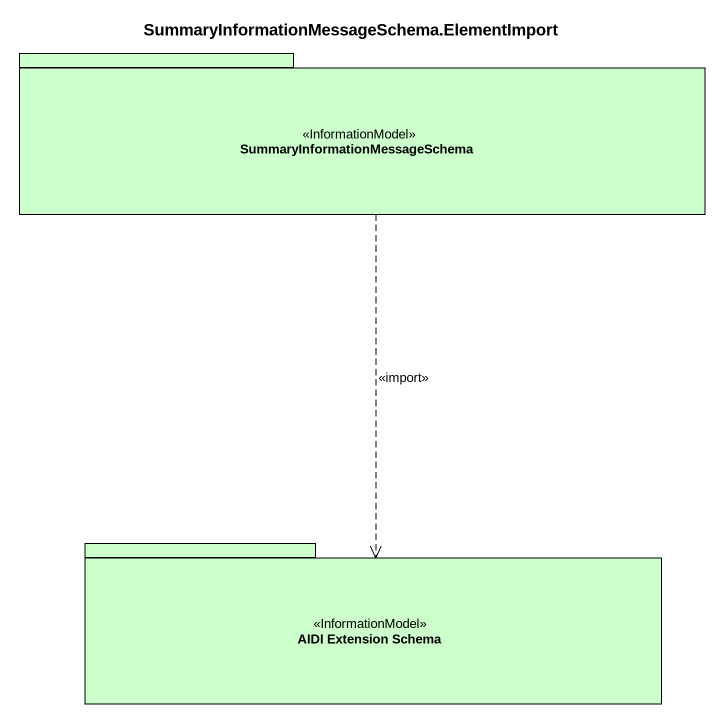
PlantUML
@startuml
title SummaryInformationMessageSchema.ElementImport
package "SummaryInformationMessageSchema" as SummaryInformationMessageSch <<InformationModel>> #CCFFCC {
}
package "AIDI Extension Schema" as AIDI_Extension_Schema <<InformationModel>> #CCFFCC {
}
SummaryInformationMessageSch ..> AIDI_Extension_Schema : <<import>>
@enduml
